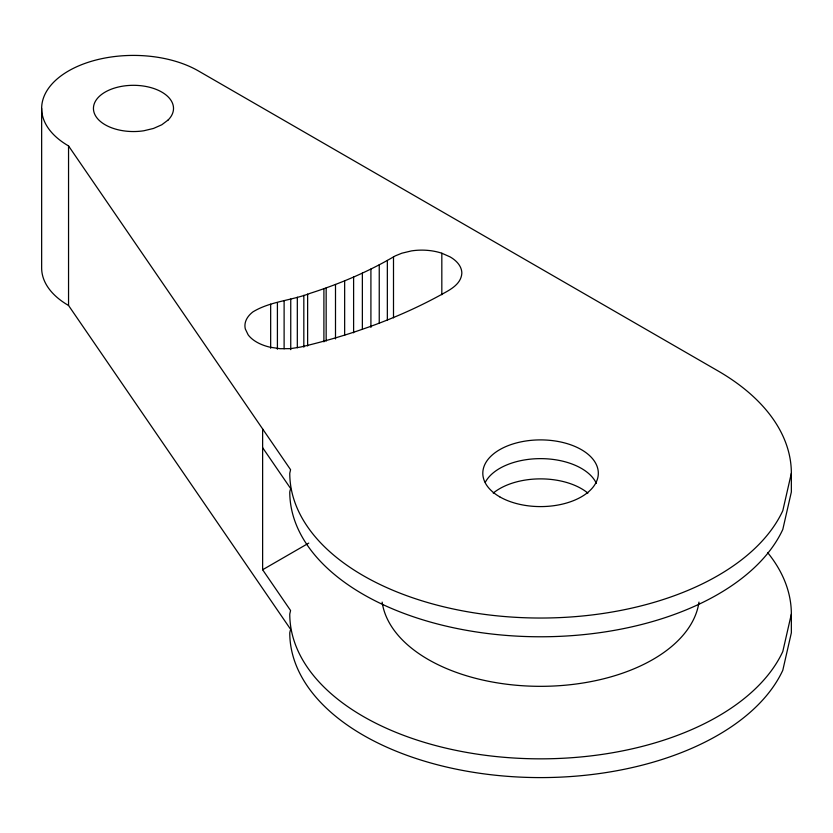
<?xml version="1.0" encoding="UTF-8"?>
<svg xmlns="http://www.w3.org/2000/svg" width="833" height="833" viewBox="0 0 833 833"><rect width="100%" height="100%" fill="white"/><g stroke="black" fill="none" stroke-linecap="round" stroke-linejoin="round"><path stroke-width="1.25" d="M41.65 108.425L41.65 267.987A91.828 53.02 0 0 0 68.545 305.472L290.571 629.248M68.545 305.472L68.545 145.921A91.828 53.02 0 0 1 68.545 70.94A91.828 53.02 0 0 1 198.421 70.94L717.89 370.852A250.795 144.796 0 0 1 791.35 473.238L791.35 491.98L782.801 529.455A250.795 144.796 0 0 1 507.818 635.537A250.795 144.796 0 0 1 289.769 491.98L290.3 489.617M767.557 552.498A250.795 144.796 0 0 1 791.35 614.056L782.801 651.531A250.795 144.796 0 0 1 507.818 757.603A250.795 144.796 0 0 1 289.769 614.056L290.571 610.506L262.624 569.751L262.624 428.933M290.3 630.435L289.769 632.799A250.795 144.796 0 0 0 507.818 776.356A250.795 144.796 0 0 0 782.801 670.273L791.35 632.799L791.35 614.056M791.35 473.238L782.801 510.712A250.795 144.796 0 0 1 507.818 616.795A250.795 144.796 0 0 1 289.769 473.238L290.571 469.687L68.545 145.921M262.624 569.751L308.762 543.106M387.345 260.427L395.217 255.908L401.787 253.222L411.44 250.91A40.036 23.116 0 0 1 441.823 253.222L450.112 256.897A40.036 23.116 0 0 1 461.836 273.234C461.18 283.709 451.132 289.259 442.917 293.716A445.811 257.387 0 0 1 368.29 327.213L356.68 331.232A445.811 257.387 0 0 1 300.671 347.028L290.592 348.642L280.138 348.704L270.017 347.194A40.057 23.126 0 0 1 248.13 334.804L245.329 328.983A40.057 23.126 0 0 1 252.982 311.844C270.34 301.296 291.519 300.578 310.272 293.268C336.907 284.751 362.876 274.005 387.345 260.427L387.345 320.091M262.624 447.675L290.571 488.43M441.823 253.222L441.823 294.736M393.499 256.897L393.499 317.862M379.244 264.8L379.244 323.173M370.914 269.028L370.914 327.411M362.365 273.12L362.365 328.9M353.609 277.045L353.609 332.825M344.654 280.825L344.654 335.314M335.501 284.449L335.501 338.927M326.161 287.906L326.161 341.082M323.902 288.676L323.902 341.863M307.627 294.091L307.627 345.987M303.826 295.278L303.826 347.163M297.319 297.204L297.319 347.798M290.748 299.057L290.748 349.652M284.115 300.838L284.115 348.84M277.41 302.535L277.41 349.235M270.663 304.16L270.663 348.267M485.275 482.307A57.758 33.351 0 0 1 541.492 458.639A57.758 33.351 0 0 1 596.355 483.348M698.981 602.113A158.957 91.776 0 0 1 540.555 686.33A158.957 91.776 0 0 1 382.139 602.113M493.23 493.105A57.758 33.351 0 0 1 587.879 493.105M168.151 119.983L161.789 124.773L153.501 128.449L143.849 130.76A40.036 23.116 0 0 1 93.442 108.425A40.036 23.116 0 0 1 143.849 86.101A40.036 23.116 0 0 1 168.151 119.983M499.717 496.822A57.758 33.351 0 0 0 596.355 481.87A57.758 33.351 0 0 0 525.613 441.032A57.758 33.351 0 0 0 499.717 496.822"/></g></svg>
